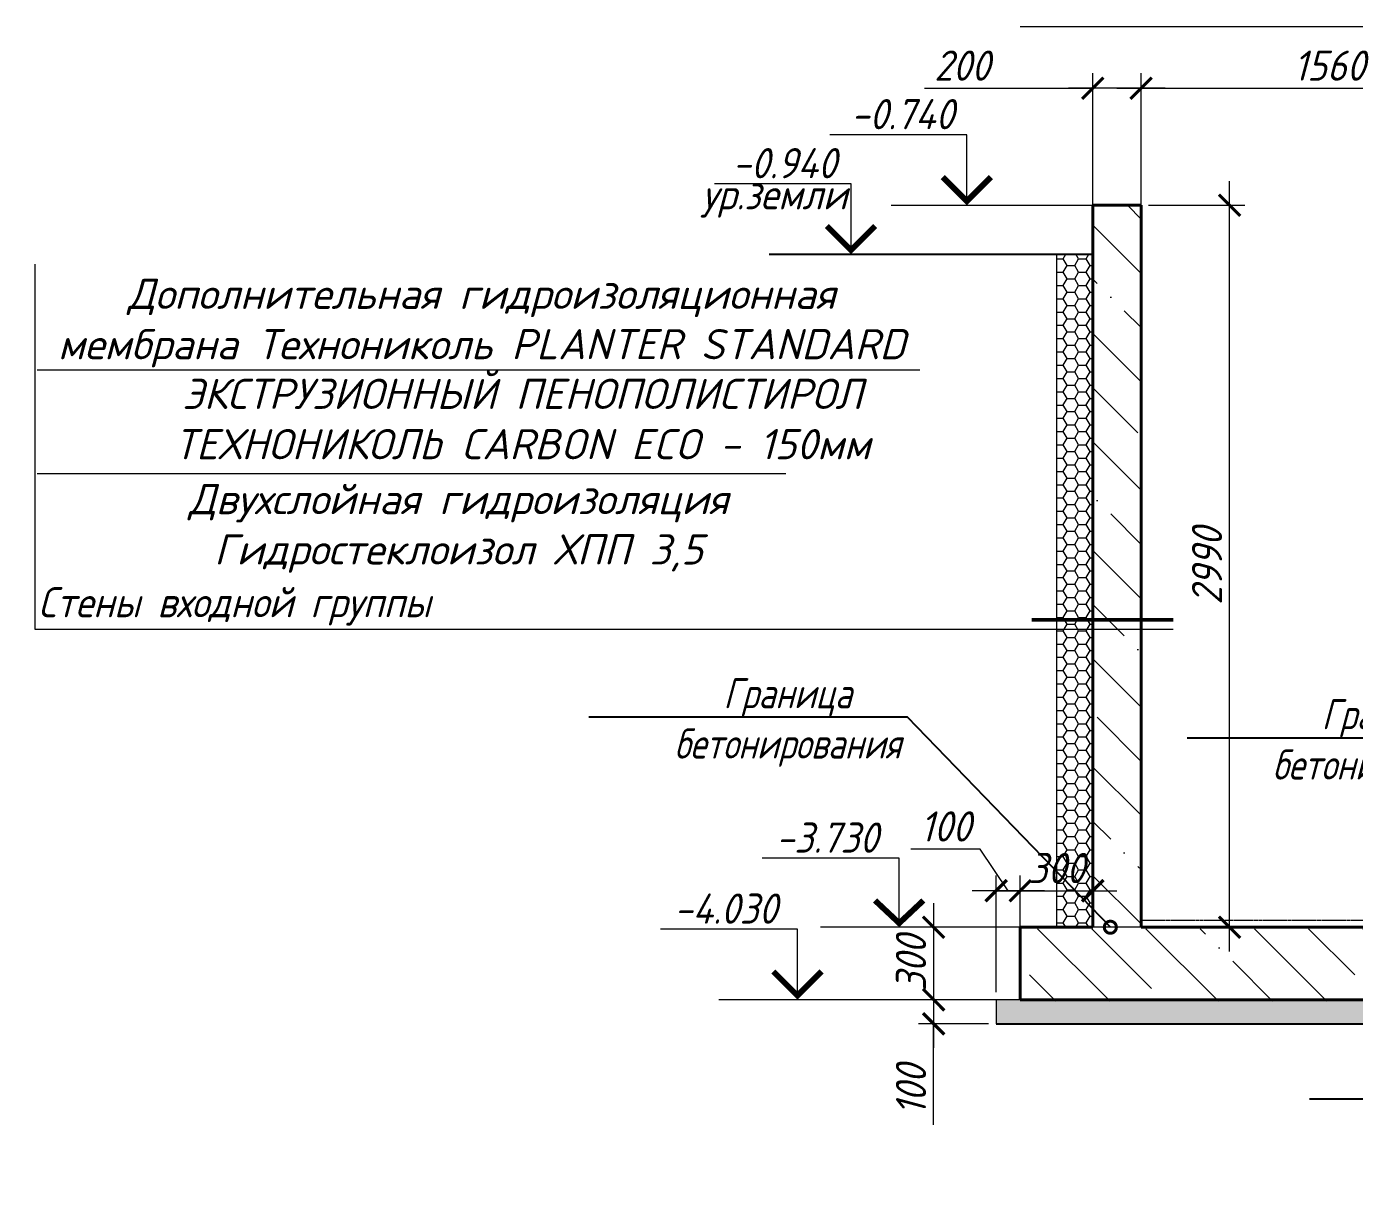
# Model space of a CAD drawing. Header units: millimetres. Extents: x 504091 to 2165846, y 135022 to 442887.
# Drawn here: x 1444347 to 1449848, y 257001 to 261875 of the extents above; entities that cross this region are included whole.
import ezdxf
from ezdxf import colors
from ezdxf.entities.mleader import LeaderData, LeaderLine
from ezdxf.math import Vec2, Vec3

# ---------------------------------------------------------------- set-up
doc = ezdxf.new("R2010")
doc.units = ezdxf.units.MM
doc.linetypes.add('IMPORT-ADSK_Штриховая_ш3 п1_5 _2_', pattern=[4.5, 3, -1.5])
doc.layers.get('Defpoints').update_dxf_attribs({"color": 255})
doc.layers.add('PS_Выноски', color=7, linetype='Continuous')
doc.layers.add('SGRAND', color=7, linetype='Continuous')
for name, color, linetype, lineweight in [('S-STRS', 31, 'Continuous', 9), ('Монолит тонкий', 204, 'Continuous', 9), ('Размер', 7, 'Continuous', 13), ('размеры', 7, 'Continuous', 9), ('Размеры КР', 164, 'Continuous', 9), ('СПДС_+АР_Выноски', 4, 'Continuous', 9)]:
    doc.layers.add(name, color=color, linetype=linetype, lineweight=lineweight)
doc.styles.add('GOST 2.304_new', font='isocpeur.ttf', dxfattribs={"width": 0.9, "oblique": 15})
doc.linetypes.add('zem', pattern='A,1.9,[130,ltypeshp.shx,S=2.4,R=135,X=0.5,Y=-1.8],2,[130,ltypeshp.shx,S=2.4,R=135,X=0.5,Y=-1.8],2,[130,ltypeshp.shx,S=2.4,R=135,X=0.5,Y=-1.8],3.8', length=9.7)
doc.linetypes.add('зигзаг', pattern='A,0.00254,-5.08,[131,ltypeshp.shx,S=5.08,R=0,X=-5.08,Y=0],-10.16,[131,ltypeshp.shx,S=5.08,R=180,X=5.08,Y=0],-5.08', length=20.32254)
doc.dimstyles.new('SPDS 1_50', dxfattribs={"dimscale": 50, "dimtxt": 2.5, "dimasz": 1.77, "dimexe": 1.25, "dimexo": 0.625, "dimtad": 1, "dimdec": 0, "dimrnd": 0.001, "dimzin": 9, "dimtxsty": 'GOST 2.304_new', "dimblk": 'ARCHTICK', "dimcen": 2.5, "dimdle": 2, "dimclrt": 256, "dimadec": 0, "dimazin": 2, "dimtfac": 0.75, "dimtdec": 0, "dimtmove": 1, "dimatfit": 3, "dimfxl": 0, "dimtolj": 1, "dimlwd": 9, "dimlwe": 9, "dimarcsym": 0})

# ---------------------------------------------------------------- blocks, each defined once
blk = doc.blocks.new('_DotSmall')
at = {"color": 0, "linetype": 'ByBlock', "lineweight": 35, "const_width": 0.5}
blk.add_lwpolyline([(-0.0625, 0, 1), (0.0625, 0, 1)], format="xyb", close=True, dxfattribs=at)
blk = doc.blocks.new('_ArchTick')
at = {"color": 0, "linetype": 'ByBlock', "const_width": 0.15}
blk.add_lwpolyline([(-0.5, -0.5), (0.5, 0.5)], dxfattribs=at)
blk = doc.blocks.new('*D3249')
at = {"layer": 'Defpoints', "color": 0, "lineweight": 20, "transparency": 16777216}
for p in [(1448763.8, 261619.3), (1448763.8, 260331.8), (1448963.8, 260335)]:
    blk.add_point(p, dxfattribs=at)
at = {"layer": 'Размеры КР', "color": 0, "lineweight": 9, "transparency": 16777216}
for p, q in [((1448763.8, 260363.1), (1448763.8, 261681.8)), ((1448963.8, 260366.2), (1448963.8, 261681.8)), ((1448067.4, 261619.3), (1448763.8, 261619.3)), ((1449063.8, 261619.3), (1448663.8, 261619.3))]:
    blk.add_line(p, q, dxfattribs=at)
at = {"layer": 'Размеры КР', "color": 0, "lineweight": 9, "transparency": 16777216, "xscale": 88.5, "yscale": 88.5, "zscale": 88.5, "rotation": 180}
blk.add_blockref('_ArchTick', (1448763.8, 261619.3), dxfattribs=at)
at = {"layer": 'Размеры КР', "color": 0, "lineweight": 9, "transparency": 16777216, "xscale": 88.5, "yscale": 88.5, "zscale": 88.5}
blk.add_blockref('_ArchTick', (1448963.8, 261619.3), dxfattribs=at)
at = {"layer": 'Размеры КР', "lineweight": 20, "transparency": 16777216, "insert": (1448222.3, 261713.1), "char_height": 125, "attachment_point": 5, "style": 'GOST 2.304_new'}
blk.add_mtext('\\A1;200', dxfattribs=at)
blk = doc.blocks.new('*D3245')
at = {"layer": 'Defpoints', "color": 0, "lineweight": 20, "transparency": 16777216}
for p in [(1448963.8, 261134.8), (1449330.8, 261134.8), (1448963.8, 258144.8)]:
    blk.add_point(p, dxfattribs=at)
at = {"layer": 'Размеры КР', "color": 0, "lineweight": 9, "transparency": 16777216}
for p, q in [((1449330.8, 258044.8), (1449330.8, 261234.8)), ((1448995.1, 261134.8), (1449393.3, 261134.8)), ((1448995.1, 258144.8), (1449393.3, 258144.8))]:
    blk.add_line(p, q, dxfattribs=at)
at = {"layer": 'Размеры КР', "color": 0, "lineweight": 9, "transparency": 16777216, "xscale": 88.5, "yscale": 88.5, "zscale": 88.5}
for p, rotation in [((1449330.8, 261134.8), 90), ((1449330.8, 258144.8), 270)]:
    blk.add_blockref('_ArchTick', p, dxfattribs=dict(at, rotation=rotation))
at = {"layer": 'Размеры КР', "lineweight": 20, "transparency": 16777216, "insert": (1449237.1, 259639.8), "char_height": 125, "attachment_point": 5, "rotation": 90, "style": 'GOST 2.304_new'}
blk.add_mtext('\\A1;2990', dxfattribs=at)
blk = doc.blocks.new('*D3246')
at = {"layer": 'Defpoints', "color": 0, "lineweight": 20, "transparency": 16777216}
for p in [(1448463.8, 258144.8), (1448104.7, 257844.8), (1448463.8, 257844.8)]:
    blk.add_point(p, dxfattribs=at)
at = {"layer": 'Размеры КР', "color": 0, "lineweight": 9, "transparency": 16777216}
for p, q in [((1448104.7, 258244.8), (1448104.7, 257744.8)), ((1448432.6, 258144.8), (1448042.2, 258144.8)), ((1448432.6, 257844.8), (1448042.2, 257844.8))]:
    blk.add_line(p, q, dxfattribs=at)
at = {"layer": 'Размеры КР', "color": 0, "lineweight": 9, "transparency": 16777216, "xscale": 88.5, "yscale": 88.5, "zscale": 88.5}
for p, rotation in [((1448104.7, 258144.8), 90), ((1448104.7, 257844.8), 270)]:
    blk.add_blockref('_ArchTick', p, dxfattribs=dict(at, rotation=rotation))
at = {"layer": 'Размеры КР', "lineweight": 20, "transparency": 16777216, "insert": (1448010.9, 257994.8), "char_height": 125, "attachment_point": 5, "rotation": 90, "style": 'GOST 2.304_new'}
blk.add_mtext('\\A1;300', dxfattribs=at)
blk = doc.blocks.new('*D3250')
at = {"layer": 'Defpoints', "color": 0, "lineweight": 20, "transparency": 16777216}
for p in [(1448763.8, 258296.1), (1448463.8, 258144.8), (1448763.8, 258144.8)]:
    blk.add_point(p, dxfattribs=at)
at = {"layer": 'Размеры КР', "color": 0, "lineweight": 9, "transparency": 16777216}
for p, q in [((1448463.8, 258176), (1448463.8, 258358.6)), ((1448763.8, 258176), (1448763.8, 258358.6)), ((1448363.8, 258296.1), (1448863.8, 258296.1))]:
    blk.add_line(p, q, dxfattribs=at)
at = {"layer": 'Размеры КР', "color": 0, "lineweight": 9, "transparency": 16777216, "xscale": 88.5, "yscale": 88.5, "zscale": 88.5, "rotation": 180}
blk.add_blockref('_ArchTick', (1448463.8, 258296.1), dxfattribs=at)
at = {"layer": 'Размеры КР', "color": 0, "lineweight": 9, "transparency": 16777216, "xscale": 88.5, "yscale": 88.5, "zscale": 88.5}
blk.add_blockref('_ArchTick', (1448763.8, 258296.1), dxfattribs=at)
at = {"layer": 'Размеры КР', "lineweight": 20, "transparency": 16777216, "insert": (1448613.8, 258389.9), "char_height": 125, "attachment_point": 5, "style": 'GOST 2.304_new'}
blk.add_mtext('\\A1;300', dxfattribs=at)
blk = doc.blocks.new('*D3251')
at = {"layer": 'Defpoints', "color": 0, "lineweight": 20, "transparency": 16777216}
for p in [(1448363.8, 257844.8), (1448104.7, 257744.8), (1448363.8, 257744.8)]:
    blk.add_point(p, dxfattribs=at)
at = {"layer": 'Размеры КР', "color": 0, "lineweight": 9, "transparency": 16777216}
for p, q in [((1448104.7, 257944.8), (1448104.7, 257644.8)), ((1448332.6, 257844.8), (1448042.2, 257844.8)), ((1448332.6, 257744.8), (1448042.2, 257744.8)), ((1448104.7, 257326.8), (1448104.7, 257744.8))]:
    blk.add_line(p, q, dxfattribs=at)
at = {"layer": 'Размеры КР', "color": 0, "lineweight": 9, "transparency": 16777216, "xscale": 88.5, "yscale": 88.5, "zscale": 88.5}
for p, rotation in [((1448104.7, 257844.8), 90), ((1448104.7, 257744.8), 270)]:
    blk.add_blockref('_ArchTick', p, dxfattribs=dict(at, rotation=rotation))
at = {"layer": 'Размеры КР', "lineweight": 20, "transparency": 16777216, "insert": (1448010.9, 257470.4), "char_height": 125, "attachment_point": 5, "rotation": 90, "style": 'GOST 2.304_new'}
blk.add_mtext('\\A1;100', dxfattribs=at)
blk = doc.blocks.new('*D3252')
at = {"layer": 'Defpoints', "color": 0, "lineweight": 20, "transparency": 16777216}
for p in [(1448363.8, 258296.1), (1448363.8, 257844.8), (1448463.8, 257844.8)]:
    blk.add_point(p, dxfattribs=at)
at = {"layer": 'Размеры КР', "color": 0, "lineweight": 9, "transparency": 16777216}
for p, q in [((1448297.5, 258468.4), (1448010.2, 258468.4)), ((1448413.8, 258296.1), (1448297.5, 258468.4)), ((1448363.8, 257876), (1448363.8, 258358.6)), ((1448463.8, 257876), (1448463.8, 258358.6)), ((1448563.8, 258296.1), (1448263.8, 258296.1))]:
    blk.add_line(p, q, dxfattribs=at)
at = {"layer": 'Размеры КР', "color": 0, "lineweight": 9, "transparency": 16777216, "xscale": 88.5, "yscale": 88.5, "zscale": 88.5, "rotation": 180}
blk.add_blockref('_ArchTick', (1448363.8, 258296.1), dxfattribs=at)
at = {"layer": 'Размеры КР', "color": 0, "lineweight": 9, "transparency": 16777216, "xscale": 88.5, "yscale": 88.5, "zscale": 88.5}
blk.add_blockref('_ArchTick', (1448463.8, 258296.1), dxfattribs=at)
at = {"layer": 'Размеры КР', "lineweight": 20, "transparency": 16777216, "insert": (1448153.9, 258562.2), "char_height": 125, "attachment_point": 5, "style": 'GOST 2.304_new'}
blk.add_mtext('\\A1;100', dxfattribs=at)
blk = doc.blocks.new('*D3260')
at = {"layer": 'Defpoints', "color": 0, "lineweight": 20, "transparency": 16777216}
for p in [(1450523.8, 261619.3), (1448963.8, 260043.2), (1450523.8, 259908.6)]:
    blk.add_point(p, dxfattribs=at)
at = {"layer": 'Размеры КР', "color": 0, "lineweight": 9, "transparency": 16777216}
for p, q in [((1448963.8, 260074.5), (1448963.8, 261681.8)), ((1450523.8, 259939.8), (1450523.8, 261681.8)), ((1448863.8, 261619.3), (1450623.8, 261619.3))]:
    blk.add_line(p, q, dxfattribs=at)
at = {"layer": 'Размеры КР', "color": 0, "lineweight": 9, "transparency": 16777216, "xscale": 88.5, "yscale": 88.5, "zscale": 88.5, "rotation": 180}
blk.add_blockref('_ArchTick', (1448963.8, 261619.3), dxfattribs=at)
at = {"layer": 'Размеры КР', "color": 0, "lineweight": 9, "transparency": 16777216, "xscale": 88.5, "yscale": 88.5, "zscale": 88.5}
blk.add_blockref('_ArchTick', (1450523.8, 261619.3), dxfattribs=at)
at = {"layer": 'Размеры КР', "lineweight": 20, "transparency": 16777216, "insert": (1449743.8, 261713.1), "char_height": 125, "attachment_point": 5, "style": 'GOST 2.304_new'}
blk.add_mtext('\\A1;1560', dxfattribs=at)

msp = doc.modelspace()

# ---------------------------------------------------------------- hatches: boundary and pattern name
at = {"layer": 'SGRAND', "lineweight": 20}
h = msp.add_hatch(dxfattribs=at)
h.set_pattern_fill('ANSI35', color=256, scale=50, angle=90)
h.set_pattern_definition([(135, (-12473.85, 3918.7), (-224.5064, -224.5064), []), (135, (-12473.85, 4143.2), (-224.5064, -224.5064), [396.875, -79.375, 0, -79.375])])
edge = h.paths.add_edge_path()
edge.add_line((1448963.3081, 261131.7781), (1448764.3081, 261131.7781))
edge.add_line((1448764.3081, 261131.7781), (1448764.8081, 258458.5594))
edge.add_line((1448764.8081, 258458.5594), (1448835.3359, 258144.8759))
edge.add_arc((1448836.7069, 258138.7781), 6.25, 0, 102.6715279, ccw=False)
edge.add_line((1448842.9569, 258138.7781), (1448963.8081, 258138.7781))
edge.add_line((1448963.8081, 258138.7781), (1448963.3081, 261131.7781))
edge = h.paths.add_edge_path(flags=17)
edge.add_line((1448764.8081, 258458.5594), (1448764.8081, 258138.7781))
edge.add_line((1448764.8081, 258138.7781), (1448830.4569, 258138.7781))
edge.add_arc((1448836.7069, 258138.7781), 6.25, 102.6715279, 180, ccw=False)
edge.add_line((1448835.3359, 258144.8759), (1448764.8081, 258458.5594))
edge = h.paths.add_edge_path()
edge.add_arc((1454903.5974, 258138.7781), 6.25, 180, 301.7751945, ccw=False)
edge.add_line((1454897.3474, 258138.7781), (1454803.5974, 258138.7781))
edge.add_line((1454803.5974, 258138.7781), (1450973.8097, 258138.7781))
edge.add_line((1450973.8097, 258138.7781), (1450733.2397, 258138.7781))
edge.add_arc((1450726.9897, 258138.7781), 6.25, 287.7518362, 360, ccw=False)
edge.add_arc((1450726.9897, 258138.7781), 6.25, 180, 287.7518362, ccw=False)
edge.add_line((1450720.7397, 258138.7781), (1450523.8097, 258138.7781))
edge.add_line((1450523.8097, 258138.7781), (1448963.8081, 258138.7781))
edge.add_line((1448963.8081, 258138.7781), (1448842.9569, 258138.7781))
edge.add_arc((1448836.7069, 258138.7781), 6.25, 282.6715279, 360, ccw=False)
edge.add_arc((1448836.7069, 258138.7781), 6.25, 180, 282.6715279, ccw=False)
edge.add_line((1448830.4569, 258138.7781), (1448764.8081, 258138.7781))
edge.add_line((1448764.8081, 258138.7781), (1448764.8081, 257838.7781))
edge.add_line((1448764.8081, 257838.7781), (1455004.5974, 257838.7781))
edge.add_line((1455004.5974, 257838.7781), (1455004.5974, 257975.7242))
edge.add_line((1455004.5974, 257975.7242), (1454906.8886, 258133.4649))
h.paths.add_polyline_path([(1448764.8081, 258138.7781), (1448763.8081, 258138.7781), (1448463.8081, 258138.7781), (1448463.8081, 257838.7781), (1448764.8081, 257838.7781)])
edge = h.paths.add_edge_path()
edge.add_line((1454972.5082, 260731.7781), (1455003.5974, 260731.7781))
edge.add_line((1455003.5974, 260731.7781), (1455003.5974, 260780.8456))
edge.add_line((1455003.5974, 260780.8456), (1454907.0494, 260926.5679))
edge.add_arc((1454903.5974, 260931.7781), 6.25, 180, 303.5263846, ccw=False)
edge.add_line((1454897.3474, 260931.7781), (1454803.5974, 260931.7781))
edge.add_line((1454803.5974, 260931.7781), (1453773.8097, 260931.7781))
edge.add_line((1453773.8097, 260931.7781), (1453773.8097, 260732.7781))
edge.add_line((1453773.8097, 260732.7781), (1453523.8097, 260732.7781))
edge.add_line((1453523.8097, 260732.7781), (1453523.8097, 260533.7781))
edge.add_line((1453523.8097, 260533.7781), (1453273.8097, 260533.7781))
edge.add_line((1453273.8097, 260533.7781), (1453273.8097, 260334.7781))
edge.add_line((1453273.8097, 260334.7781), (1453023.8097, 260334.7781))
edge.add_line((1453023.8097, 260334.7781), (1453023.8097, 260135.7781))
edge.add_line((1453023.8097, 260135.7781), (1452773.8097, 260135.7781))
edge.add_line((1452773.8097, 260135.7781), (1452773.8097, 259936.7781))
edge.add_line((1452773.8097, 259936.7781), (1452523.8097, 259936.7781))
edge.add_line((1452523.8097, 259936.7781), (1452523.8097, 259737.7781))
edge.add_line((1452523.8097, 259737.7781), (1452273.8097, 259737.7781))
edge.add_line((1452273.8097, 259737.7781), (1452273.8097, 259538.7781))
edge.add_line((1452273.8097, 259538.7781), (1452023.8097, 259538.7781))
edge.add_line((1452023.8097, 259538.7781), (1452023.8097, 259339.7781))
edge.add_line((1452023.8097, 259339.7781), (1451773.8097, 259339.7781))
edge.add_line((1451773.8097, 259339.7781), (1451773.8097, 259140.7781))
edge.add_line((1451773.8097, 259140.7781), (1451523.8097, 259140.7781))
edge.add_line((1451523.8097, 259140.7781), (1451523.8097, 258941.7781))
edge.add_line((1451523.8097, 258941.7781), (1451273.8097, 258941.7781))
edge.add_line((1451273.8097, 258941.7781), (1451273.8097, 258742.7781))
edge.add_line((1451273.8097, 258742.7781), (1451023.8097, 258742.7781))
edge.add_line((1451023.8097, 258742.7781), (1451023.8097, 258543.7781))
edge.add_line((1451023.8097, 258543.7781), (1450773.8097, 258543.7781))
edge.add_line((1450773.8097, 258543.7781), (1450773.8097, 258344.7781))
edge.add_line((1450773.8097, 258344.7781), (1450661.0413, 258344.7781))
edge.add_line((1450661.0413, 258344.7781), (1450725.0841, 258144.7305))
edge.add_arc((1450726.9897, 258138.7781), 6.25, 0, 107.7518362, ccw=False)
edge.add_line((1450733.2397, 258138.7781), (1450973.8097, 258138.7781))
edge.add_line((1450973.8097, 258138.7781), (1450973.8097, 258248.3521))
edge.add_line((1450973.8097, 258248.3521), (1454093.6916, 260731.7781))
edge.add_line((1454093.6916, 260731.7781), (1454803.5974, 260731.7781))
edge.add_line((1454803.5974, 260731.7781), (1454960.0082, 260731.7781))
edge.add_arc((1454966.2582, 260731.7781), 6.25, 129.7728517, 180, ccw=False)
edge.add_arc((1454966.2582, 260731.7781), 6.25, 0, 129.7728517, ccw=False)
edge = h.paths.add_edge_path()
edge.add_line((1450661.0413, 258344.7781), (1450523.8097, 258344.7781))
edge.add_line((1450523.8097, 258344.7781), (1450523.8097, 258138.7781))
edge.add_line((1450523.8097, 258138.7781), (1450720.7397, 258138.7781))
edge.add_arc((1450726.9897, 258138.7781), 6.25, 107.7518362, 180, ccw=False)
edge.add_line((1450725.0841, 258144.7305), (1450661.0413, 258344.7781))
h.paths.add_polyline_path([(1455303.5974, 258138.7781), (1455004.5974, 258138.7781), (1455004.5974, 257975.7242), (1455089.4255, 257838.7781), (1455303.5974, 257838.7781)])
edge = h.paths.add_edge_path(flags=17)
edge.add_line((1455004.5974, 258138.7781), (1455003.5974, 258138.7781))
edge.add_line((1455003.5974, 258138.7781), (1454909.8474, 258138.7781))
edge.add_arc((1454903.5974, 258138.7781), 6.25, 301.7751945, 360, ccw=False)
edge.add_line((1454906.8886, 258133.4649), (1455004.5974, 257975.7242))
edge.add_line((1455004.5974, 257975.7242), (1455004.5974, 258138.7781))
h.paths.add_polyline_path([(1455004.5974, 257975.7242), (1455004.5974, 257838.7781), (1455089.4255, 257838.7781)], flags=17)
edge = h.paths.add_edge_path(flags=17)
edge.add_line((1454960.0082, 260731.7781), (1454803.5974, 260731.7781))
edge.add_line((1454803.5974, 260731.7781), (1454803.5974, 258138.7781))
edge.add_line((1454803.5974, 258138.7781), (1454897.3474, 258138.7781))
edge.add_arc((1454903.5974, 258138.7781), 6.25, 121.7751945, 180, ccw=False)
edge.add_arc((1454903.5974, 258138.7781), 6.25, 0, 121.7751945, ccw=False)
edge.add_line((1454909.8474, 258138.7781), (1455003.5974, 258138.7781))
edge.add_line((1455003.5974, 258138.7781), (1455003.5974, 260686.9191))
edge.add_line((1455003.5974, 260686.9191), (1454970.2566, 260726.9744))
edge.add_arc((1454966.2582, 260731.7781), 6.25, 180, 309.7728517, ccw=False)
edge = h.paths.add_edge_path(flags=17)
edge.add_line((1455003.5974, 260931.7781), (1454909.8474, 260931.7781))
edge.add_arc((1454903.5974, 260931.7781), 6.25, -56.4736154, 0, ccw=False)
edge.add_line((1454907.0494, 260926.5679), (1455003.5974, 260780.8456))
edge.add_line((1455003.5974, 260780.8456), (1455003.5974, 260931.7781))
edge = h.paths.add_edge_path(flags=16)
edge.add_line((1455003.5974, 260731.7781), (1454972.5082, 260731.7781))
edge.add_arc((1454966.2582, 260731.7781), 6.25, -50.2271483, 0, ccw=False)
edge.add_line((1454970.2566, 260726.9744), (1455003.5974, 260686.9191))
edge.add_line((1455003.5974, 260686.9191), (1455003.5974, 260731.7781))
edge = h.paths.add_edge_path()
edge.add_line((1455003.5974, 260934.7781), (1454803.5974, 260934.7781))
edge.add_line((1454803.5974, 260934.7781), (1454803.5974, 260931.7781))
edge.add_line((1454803.5974, 260931.7781), (1454897.3474, 260931.7781))
edge.add_arc((1454903.5974, 260931.7781), 6.25, 123.5263846, 180, ccw=False)
edge.add_arc((1454903.5974, 260931.7781), 6.25, 0, 123.5263846, ccw=False)
edge.add_line((1454909.8474, 260931.7781), (1455003.5974, 260931.7781))
edge.add_line((1455003.5974, 260931.7781), (1455003.5974, 260934.7781))
h = msp.add_hatch(dxfattribs=at)
h.set_pattern_fill('HONEY', color=256, scale=10)
h.paths.add_polyline_path([(1448763.8081, 260931.7781), (1448613.8081, 260931.7781), (1448613.8081, 258375.4432), (1448763.8081, 258220.2169)])
h.paths.add_polyline_path([(1448613.8081, 258375.4432), (1448613.8081, 258144.7781), (1448763.8081, 258144.7781), (1448763.8081, 258220.2169)])
h.paths.add_polyline_path([(1448426.2007, 258247.1908), (1448724.9507, 258247.1908), (1448804.7648, 258545.0611), (1448506.0148, 258545.0611)], flags=9)
h = msp.add_hatch(dxfattribs=at)
h.set_pattern_fill('AR-CONC', color=256, scale=0.5)
h.set_pattern_definition([(50, (281781.22, 18075.99), (91.0923345, -7.969543), [9.525, -104.775]), (355, (281781.22, 18075.99), (-17.621711, 95.5284226), [7.62, -83.820292]), (100.451445, (281788.81, 18075.32), (73.4706235, 87.558876), [8.0950044, -89.045122]), (46.1842, (281781.22, 18101.39), (135.53952, -21.021164), [14.2875, -157.1625]), (96.635558, (281792.51, 18099.64), (118.702067, 123.713062), [12.142512, -133.567804]), (351.184151, (281781.22, 18101.39), (118.702067, 123.713062), [11.429984, -125.729866]), (21, (281793.92, 18095.04), (75.8071956, -51.132599), [9.525, -104.775]), (326, (281793.92, 18095.04), (30.901014, 92.093983), [7.62, -83.82]), (71.451445, (281800.24, 18090.78), (106.7082096, 40.9613844), [8.0950044, -89.044969]), (37.5, (281781.22, 18075.987), (1.5443016, 42.2775194), [0, -82.804, 0, -85.09, 0, -84.1375]), (7.5, (281781.22, 18075.987), (33.4098313, 50.0902874), [0, -48.514, 0, -80.899, 0, -32.0675]), (327.5, (281752.898, 18075.987), (67.7952976, -2.864372), [0, -31.75, 0, -99.06, 0, -131.445]), (317.5, (281740.2, 18075.987), (74.0645907, 12.7132455), [0, -41.275, 0, -65.786, 0, -93.345])])
h.paths.add_polyline_path([(1455403.5974, 257844.7781), (1448943.3382, 257844.7781), (1447173.3382, 257844.7781), (1448363.8081, 257844.7781), (1448363.8081, 257744.7781), (1455403.5974, 257744.7781)])

# ---------------------------------------------------------------- linework, layer by layer
at = {"layer": 'Defpoints', "lineweight": 20}
msp.add_line((1448463.8081, 261874.7781), (1467661.1717, 261874.7781), dxfattribs=at)
at = {"layer": 'PS_Выноски', "linetype": 'zem'}
for p, q in [((1447424.0999, 260931.7781), (1448763.8081, 260931.7781)), ((1448363.8081, 257744.7781), (1455403.5974, 257744.7781))]:
    msp.add_line(p, q, dxfattribs=at)
at = {"layer": 'S-STRS', "color": 18, "linetype": 'IMPORT-ADSK_Штриховая_ш3 п1_5 _2_', "true_color": 0x000000}
msp.add_lwpolyline([(1448963.8081, 258174.7781), (1450503.8097, 258174.7781)], dxfattribs=at)
at = {"layer": 'SGRAND', "lineweight": 20}
for p, q in [((1448613.8081, 260931.7781), (1448613.8081, 258144.7781)), ((1448463.8081, 257844.7781), (1448363.8081, 257844.7781)), ((1448363.8081, 257844.7781), (1448363.8081, 257744.7781))]:
    msp.add_line(p, q, dxfattribs=at)
at = {"layer": 'Монолит тонкий', "lineweight": 40, "ltscale": 100}
for p, q in [((1448763.8081, 261134.7781), (1448763.8081, 258144.7781)), ((1448763.8081, 261134.7781), (1448963.8081, 261134.7781)), ((1448963.8081, 261134.7781), (1448963.8081, 258144.7781)), ((1448463.8081, 258144.7781), (1448463.8081, 257844.7781)), ((1448463.8081, 258144.7781), (1448763.8081, 258144.7781)), ((1448963.8081, 258144.7781), (1450523.8097, 258144.7781)), ((1448463.8081, 257844.7781), (1455303.5974, 257844.7781))]:
    msp.add_line(p, q, dxfattribs=at)
at = {"layer": 'размеры', "ltscale": 50}
for points in [[(1448242.3387, 261134.7781), (1448242.3387, 261427.0818), (1447675.2172, 261427.0818)], [(1447762.6241, 260931.7781), (1447762.6241, 261224.0818), (1447196.5025, 261224.0818)], [(1447962.1476, 258144.7781), (1447962.1476, 258431.0818), (1447395.026, 258431.0818)], [(1447540.5193, 257844.7781), (1447540.5193, 258137.0818), (1446973.3978, 258137.0818)]]:
    msp.add_lwpolyline(points, dxfattribs=at)
at = {"layer": 'размеры', "ltscale": 50, "const_width": 24}
for points in [[(1448142.3387, 261251.7487), (1448242.3387, 261151.7487), (1448342.3387, 261251.7487)], [(1447662.6241, 261048.7487), (1447762.6241, 260948.7487), (1447862.6241, 261048.7487)], [(1448062.1476, 258255.7487), (1447962.1476, 258161.7487), (1447862.1476, 258255.7487)], [(1447640.5193, 257961.7487), (1447540.5193, 257861.7487), (1447440.5193, 257961.7487)]]:
    msp.add_lwpolyline(points, dxfattribs=at)
at = {"layer": 'Размеры КР', "lineweight": 20}
for p, q in [((1447928.6907, 261134.7781), (1448764.8081, 261134.7781)), ((1448463.8081, 258144.7781), (1447636.5138, 258144.7781)), ((1448042.1799, 257844.7781), (1447214.8855, 257844.7781))]:
    msp.add_line(p, q, dxfattribs=at)
at = {"layer": 'Размеры КР', "lineweight": 50}
msp.add_line((1449096.5141, 259417.6078), (1448512.189, 259417.6078), dxfattribs=at)
at = {"layer": 'Размеры КР', "linetype": 'зигзаг', "lineweight": 20}
msp.add_line((1448963.8081, 258144.7781), (1448763.8081, 258144.7781), dxfattribs=at)
at = {"layer": 'СПДС_+АР_Выноски', "color": 251, "ltscale": 100, "true_color": 0x636466}
for p, q in [((1447492.385, 259603.429), (1444391.6187, 259603.429)), ((1449096.5141, 259378.429), (1444383.449, 259378.429))]:
    msp.add_line(p, q, dxfattribs=at)

# ---------------------------------------------------------------- texts
at = {"layer": 'размеры', "ltscale": 50, "style": 'GOST 2.304_new', "oblique": 15, "width": 0.9}
for s, p in [('-0.740', (1447761.7249, 261449.555)), ('-0.940', (1447270.7603, 261246.555)), ('ур.земли', (1447144.1152, 261117.7044)), ('-3.730', (1447450.7301, 258453.555)), ('-4.030', (1447029.1019, 258159.555))]:
    msp.add_text(s, height=125, dxfattribs=at).set_placement(p)
at = {"layer": 'СПДС_+АР_Выноски', "color": 7, "ltscale": 100, "style": 'GOST 2.304_new', "oblique": 15, "width": 0.9}
msp.add_text('Стены входной группы', height=125, dxfattribs=at).set_placement((1444395.3975, 259428.429))

# ---------------------------------------------------------------- dimensions: what is measured, and where the dimension line sits
at = {"layer": 'Размеры КР', "lineweight": 20}
for base, p1, p2, angle, picture, middle in [((1448763.8081, 261619.3095), (1448963.8081, 260334.9981), (1448763.8081, 260331.843), 180, '*D3249', (1448222.3028, 261619.3095)), ((1448363.8081, 258296.126), (1448463.8081, 257844.7781), (1448363.8081, 257844.7781), 180, '*D3252', (1448266.2424, 258468.4445)), ((1448763.8081, 258296.126), (1448463.8081, 258144.7781), (1448763.8081, 258144.7781), 180, '*D3250', (1448613.8081, 258296.126)), ((1448104.6799, 257844.7781), (1448463.8081, 258144.7781), (1448463.8081, 257844.7781), 90, '*D3246', (1448104.6799, 257994.7781)), ((1448104.6799, 257744.7781), (1448363.8081, 257844.7781), (1448363.8081, 257744.7781), 90, '*D3251', (1448069.7287, 257470.403))]:
    dim = msp.add_linear_dim(base=base, p1=p1, p2=p2, angle=angle, dimstyle='SPDS 1_50', dxfattribs=at)
    dim.commit()
    dim.dimension.update_dxf_attribs({"geometry": picture, "text_midpoint": middle, "dimtype": 160})
dim = msp.add_linear_dim(base=(1450523.8097, 261619.3095), p1=(1448963.8081, 260043.2031), p2=(1450523.8097, 259908.5582), dimstyle='SPDS 1_50', dxfattribs=at)
dim.commit()
dim.dimension.update_dxf_attribs({"geometry": '*D3260', "text_midpoint": (1449743.8089, 261713.0595)})
dim = msp.add_linear_dim(base=(1449330.8303, 261134.7781), p1=(1448963.8081, 258144.7781), p2=(1448963.8081, 261134.7781), angle=90, dimstyle='SPDS 1_50', dxfattribs=at)
dim.commit()
dim.dimension.update_dxf_attribs({"geometry": '*D3245', "text_midpoint": (1449237.0803, 259639.7781)})

# ---------------------------------------------------------------- leaders
at = {"layer": 'Размер', "ltscale": 20}
ml = msp.add_multileader_mtext('Standard', dxfattribs=at)
ml.set_content('\\A1;{\\W0.8;Граница бетонирования}', color=256, style='GOST 2.304_new')
ml.set_leader_properties()
ml.set_arrow_properties(name='DOTSMALL')
ml.build(insert=Vec2(0, 0))
ml.multileader.update_dxf_attribs({"text_left_attachment_type": 6, "text_right_attachment_type": 6, "dogleg_length": 1, "arrow_head_size": 100})
ctx = ml.context
ctx.base_point, ctx.char_height, ctx.arrow_head_size, ctx.landing_gap_size, ctx.plane_origin = Vec3(1447023.0433, 259014.2213), 125, 100, 0, Vec3(1469116.8082, 403214.4962)
ctx.left_attachment, ctx.right_attachment, ctx.text_align_type = 6, 6, 1
notes = []
notes.append((ctx, [(1, (1, 1, 0), (1447996.537, 259014.2213), (-1, 0), 20, [(0, [(1448836.7069, 258144.7781)], 0, [])])]))
ctx.mtext.insert, ctx.mtext.width, ctx.mtext.alignment, ctx.mtext.flow_direction = Vec3(1447499.7901, 259176.7213), 1286.674802, 2, 5
ml = msp.add_multileader_mtext('Standard', dxfattribs=at)
ml.set_content('\\A1;{\\W0.8;Граница бетонирования}', color=256, style='GOST 2.304_new')
ml.set_leader_properties()
ml.set_arrow_properties(name='DOTSMALL')
ml.build(insert=Vec2(0, 0))
ml.multileader.update_dxf_attribs({"text_left_attachment_type": 6, "text_right_attachment_type": 6, "dogleg_length": 1, "arrow_head_size": 100})
ctx = ml.context
ctx.base_point, ctx.char_height, ctx.arrow_head_size, ctx.landing_gap_size, ctx.plane_origin = Vec3(1449501.0589, 258927.3045), 125, 100, 0, Vec3(1472074.1682, 403310.9726)
ctx.left_attachment, ctx.right_attachment, ctx.text_align_type = 6, 6, 1
notes.append((ctx, [(1, (1, 1, 0), (1450474.5525, 258927.3045), (-1, 0), 20, [(1, [(1450726.9897, 258144.7781)], 0, [])])]))
ctx.mtext.insert, ctx.mtext.width, ctx.mtext.alignment, ctx.mtext.flow_direction = Vec3(1449977.8057, 259089.8045), 1286.674802, 2, 5
ml = msp.add_multileader_mtext('Standard', dxfattribs=at)
ml.set_content('\\A1;Бетонная подготовка из бетона В7,5', color=256, style='GOST 2.304_new')
ml.set_leader_properties()
ml.set_arrow_properties(name='DOTSMALL')
ml.build(insert=Vec2(0, 0))
ml.multileader.update_dxf_attribs({"text_left_attachment_type": 6, "text_right_attachment_type": 6, "dogleg_length": 1, "arrow_head_size": 100})
ctx = ml.context
ctx.base_point, ctx.char_height, ctx.arrow_head_size, ctx.landing_gap_size, ctx.plane_origin = Vec3(1449909.9619, 257432.5736), 125, 100, 0, Vec3(1471453.6399, 402868.7543)
ctx.left_attachment, ctx.right_attachment, ctx.text_align_type = 6, 6, 1
notes.append((ctx, [(1, (1, 1, 0), (1450981.5806, 257432.5736), (-1, 0), 20, [(0, [(1451303.2757, 257814.9852)], 0, [])])]))
ctx.mtext.insert, ctx.mtext.width, ctx.mtext.alignment, ctx.mtext.flow_direction = Vec3(1450435.7712, 257582.5736), 1286.674802, 2, 5
for ctx, leaders in notes:
    for number, flags, end, landing, length, lines in leaders:
        leader = LeaderData()
        leader.index, (leader.has_last_leader_line, leader.has_dogleg_vector, leader.attachment_direction) = number, flags
        leader.last_leader_point, leader.dogleg_vector, leader.dogleg_length = Vec3(end), Vec3(landing), length
        for number, points, colour, breaks in lines:
            line = LeaderLine()
            line.index, line.vertices, line.color, line.breaks = number, Vec3.list(points), colors.encode_raw_color(colour), breaks
            leader.lines.append(line)
        ctx.leaders.append(leader)

# ---------------------------------------------------------------- next in the draw order: texts
at = {"layer": 'Размер', "ltscale": 20, "insert": (1446232.6126, 260830.4164), "char_height": 125, "width": 3630.396291, "attachment_point": 2, "style": 'GOST 2.304_new', "bg_fill": 2}
msp.add_mtext('\\A1;{\\W1;Дополнительная гидроизоляционная мембрана Технониколь PLANTER STANDARD}', dxfattribs=at)

# ---------------------------------------------------------------- next in the draw order: texts
at = {"layer": 'Размер', "ltscale": 20, "insert": (1446401.5768, 260416.2528), "char_height": 125, "width": 3983.459268, "attachment_point": 2, "style": 'GOST 2.304_new', "bg_fill": 2}
msp.add_mtext('\\A1;{\\W1;ЭКСТРУЗИОННЫЙ ПЕНОПОЛИСТИРОЛ ТЕХНОНИКОЛЬ CARBON ECO - 150мм}', dxfattribs=at)

# ---------------------------------------------------------------- next in the draw order: linework, layer by layer
at = {"layer": 'СПДС_+АР_Выноски', "color": 251, "ltscale": 100, "true_color": 0x636466}
msp.add_line((1448047.8108, 260451.725), (1444391.6187, 260451.725), dxfattribs=at)

# ---------------------------------------------------------------- next in the draw order: texts
at = {"layer": 'Размер', "ltscale": 20, "insert": (1446136.9734, 259980.3631), "char_height": 125, "width": 3454.252384, "attachment_point": 2, "style": 'GOST 2.304_new', "bg_fill": 2}
msp.add_mtext('\\A1;{\\W1;Двухслойная гидроизоляция Гидростеклоизол ХПП 3,5}', dxfattribs=at)

# ---------------------------------------------------------------- next in the draw order: linework, layer by layer
at = {"layer": 'СПДС_+АР_Выноски', "color": 251, "ltscale": 100, "true_color": 0x636466}
for p, q in [((1444383.449, 259378.429), (1444383.449, 260890.6133)), ((1447492.385, 260022.7842), (1444391.6187, 260022.7842))]:
    msp.add_line(p, q, dxfattribs=at)

doc.saveas('drawing.dxf')
